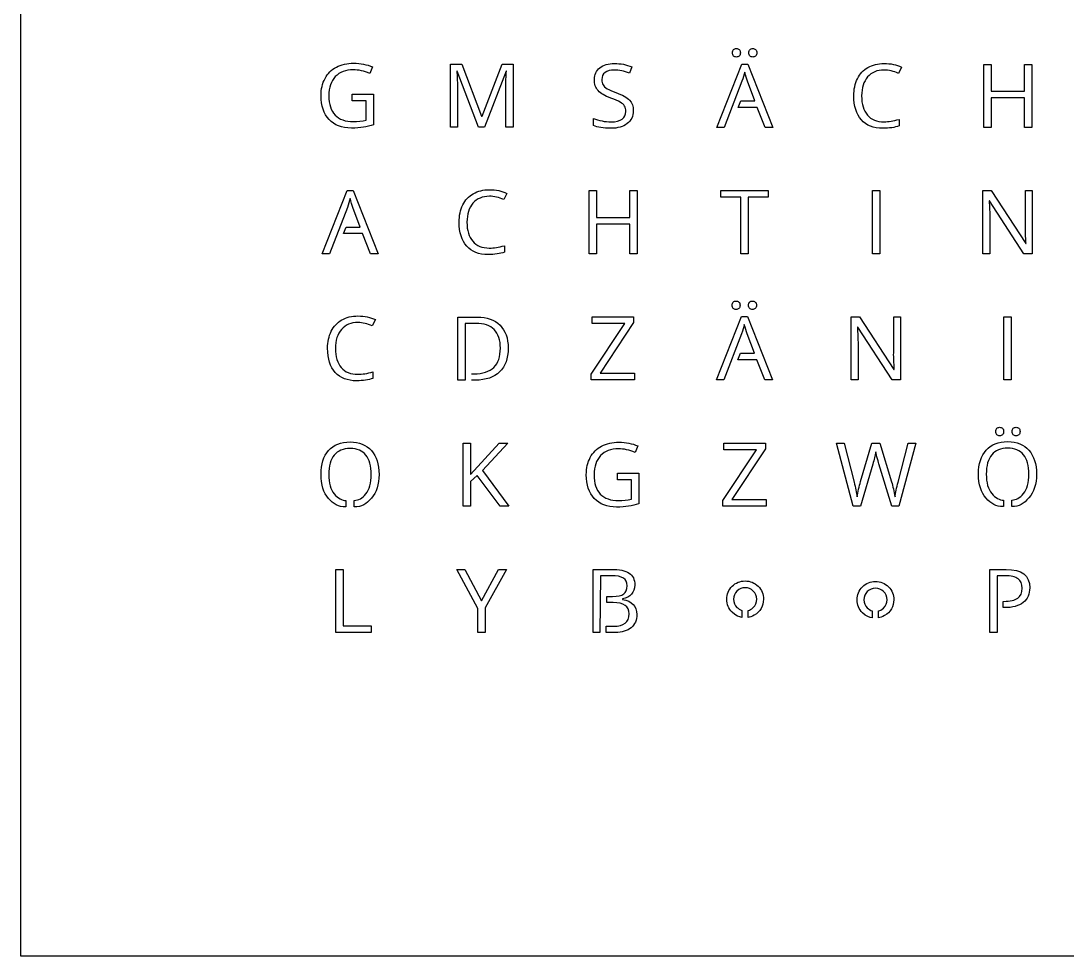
# Model space of a CAD drawing. Header units: millimetres. Extents: x 0 to 500, y 0 to 500.
# Drawn here: x 0 to 265.1, y 0 to 237 of the extents above; entities that cross this region are included whole.
import ezdxf

# ---------------------------------------------------------------- set-up
doc = ezdxf.new("R2010")
doc.units = ezdxf.units.MM
doc.layers.get('0').update_dxf_attribs({"linetype": 'CONTINUOUS'})

msp = doc.modelspace()

# ---------------------------------------------------------------- linework, layer by layer
at = {"color": 7}
for points in [[(0, 500), (500.000005, 500), (500.000005, -0.000005), (0, -0.000005)], [(180.283551, 228.937735)], [(184.449548, 228.937735)], [(256.109036, 210.012275), (254.250201, 210.012275), (254.250201, 217.53467), (245.830751, 217.53467), (245.830751, 210.012275), (243.971911, 210.012275), (243.971911, 225.997368), (245.830751, 225.997368), (245.830751, 219.196597), (254.250201, 219.196597), (254.250201, 225.997368), (256.109036, 225.997368)], [(218.694122, 224.565046)], [(155.148539, 214.265478)], [(156.114036, 178.014095), (154.255195, 178.014095), (154.255195, 185.536491), (145.835751, 185.536491), (145.835751, 178.014095), (143.97691, 178.014095), (143.97691, 193.999189), (145.835751, 193.999189), (145.835751, 187.198418), (154.255195, 187.198418), (154.255195, 193.999189), (156.114036, 193.999189)], [(184.283959, 178.014095), (182.425123, 178.014095), (182.425123, 192.348215), (177.362522, 192.348215), (177.362522, 193.999189), (189.34656, 193.999189), (189.34656, 192.348215), (184.283959, 192.348215)], [(215.756061, 178.014095), (215.756061, 193.999189), (217.614897, 193.999189), (217.614897, 178.014095)], [(118.699121, 192.566893)], [(180.192601, 164.941641)], [(184.358598, 164.941641)], [(155.475485, 146.015916), (144.486466, 146.015916), (144.486466, 147.470093), (152.971516, 160.328155), (144.74889, 160.328155), (144.74889, 162.001009), (155.234931, 162.001009), (155.234931, 160.546833), (146.749876, 147.699698), (155.475485, 147.699698)], [(249.017033, 146.015916), (249.017033, 162.001009), (250.875869, 162.001009), (250.875869, 146.015916)], [(85.379115, 160.568688)], [(246.9876, 132.943965)], [(251.153591, 132.943965)], [(123.592241, 114.017711), (121.40537, 114.017711), (115.577366, 121.769711), (113.904411, 120.282726), (113.904411, 114.017711), (112.04557, 114.017711), (112.04557, 130.002804), (113.904411, 130.002804), (113.904411, 122.075861), (121.153878, 130.002804), (123.351682, 130.002804), (116.922285, 123.059899)], [(188.854514, 114.017711), (177.865495, 114.017711), (177.865495, 115.471887), (186.35055, 128.329949), (178.127925, 128.329949), (178.127925, 130.002804), (188.61396, 130.002804), (188.61396, 128.548627), (180.12891, 115.701493), (188.854514, 115.701493)], [(79.7862, 82.019505), (79.7862, 98.004598), (81.64504, 98.004598), (81.64504, 83.703287), (88.697689, 83.703287), (88.697689, 82.019505)], [(116.714535, 90.012038), (120.97893, 98.004598), (122.990848, 98.004598), (117.65489, 88.218931), (117.65489, 82.019505), (115.774179, 82.019505), (115.774179, 88.131459), (110.449154, 98.004598), (112.482942, 98.004598)]]:
    msp.add_lwpolyline(points, close=True, dxfattribs=at)
for points in [[(89.103332, 225.34689), (88.381665, 223.706817)], [(110.590018, 220.262021), (110.590018, 210.09366), (108.873327, 210.09366), (108.873327, 226.07878), (111.672518, 226.07878), (116.735119, 212.892687), (116.82259, 212.892687), (121.928938, 226.07878), (124.706264, 226.07878), (124.706264, 210.09366), (122.847428, 210.09366), (122.847428, 220.393228)], [(154.743965, 225.352287), (154.164448, 223.734095)], [(178.184162, 210.011454), (176.303451, 210.011454), (182.6235, 226.062164), (184.187108, 226.062164), (190.474375, 210.011454), (188.549928, 210.011454), (186.559865, 215.095635), (181.739844, 215.095635), (182.395905, 216.768489), (185.980348, 216.768489), (184.121518, 221.721489)], [(223.111594, 225.308551), (222.324321, 223.712214)], [(115.947846, 210.09366), (110.524406, 224.263765), (110.436935, 224.263765)], [(123.0005, 224.24191), (122.913029, 224.24191), (117.445853, 210.09366), (115.947846, 210.09366)], [(182.689116, 221.721489), (178.184162, 210.011454)], [(83.909519, 218.447694), (89.343891, 218.447694), (89.343891, 210.673812)], [(87.485056, 211.865601), (87.485056, 216.785767), (83.909519, 216.785767), (83.909519, 218.447694)], [(145.088938, 210.526148), (145.088938, 212.319283)], [(222.488337, 212.045941), (222.488337, 210.416823)], [(78.197572, 178.015524), (76.316861, 178.015524), (82.63691, 194.066234), (84.200518, 194.066234), (90.487786, 178.015524), (88.563339, 178.015524), (86.573275, 183.099705), (81.753255, 183.099705), (82.409316, 184.772559), (85.993758, 184.772559), (84.134928, 189.725559)], [(245.473194, 187.100019), (245.473194, 178.014095), (243.756503, 178.014095), (243.756503, 193.999189), (245.855897, 193.999189), (254.570574, 180.63818), (254.65805, 180.63818)], [(254.504968, 184.825793), (254.504968, 193.999189), (256.243529, 193.999189), (256.243529, 178.014095)], [(123.116599, 193.310372), (122.329321, 191.714062)], [(256.243529, 178.014095), (254.122264, 178.014095), (245.385722, 191.429767), (245.298246, 191.429767)], [(82.702527, 189.725559), (78.197572, 178.015524)], [(122.493336, 180.047762), (122.493336, 178.418643)], [(115.250447, 160.348475), (112.54966, 160.348475), (112.54966, 145.972128), (110.689506, 145.969482), (110.689506, 161.955633), (115.588108, 161.955633)], [(178.093211, 146.015361), (176.2125, 146.015361), (182.532549, 162.06607), (184.096157, 162.06607), (190.383425, 146.015361), (188.458978, 146.015361), (186.468914, 151.099541), (181.648894, 151.099541), (182.304955, 152.772396), (185.889397, 152.772396), (184.030567, 157.725396)], [(212.094165, 155.10184), (212.094165, 146.015916), (210.377463, 146.015916), (210.377463, 162.001009), (212.476863, 162.001009), (221.191534, 148.640001), (221.279011, 148.640001)], [(221.125928, 152.827614), (221.125928, 162.001009), (222.864489, 162.001009), (222.86449, 146.015916)], [(89.796594, 161.312193), (89.009321, 159.715856)], [(222.86449, 146.015916), (220.74323, 146.015916), (212.006683, 159.431588), (211.919211, 159.431588)], [(182.598166, 157.725396), (178.093211, 146.015361)], [(89.173336, 148.049583), (89.173336, 146.420464)], [(115.117917, 145.97054), (114.135651, 145.97054)], [(114.13716, 147.577884), (114.813064, 147.577884)], [(215.827134, 124.65621), (212.699907, 114.017711), (210.862942, 114.017711), (206.609479, 130.002804), (208.577662, 130.002804), (211.103496, 120.129665)], [(212.743648, 120.282726), (215.608445, 130.002804), (217.576628, 130.002804), (220.583575, 120.195255)], [(222.25653, 120.15152), (224.771426, 130.002804), (226.739609, 130.002804), (222.464281, 114.017711)], [(156.310854, 129.292106), (155.589182, 127.65206)], [(222.464281, 114.017711), (220.62731, 114.017711), (217.40168, 124.721826)], [(151.117035, 122.392937), (156.551408, 122.392937), (156.551408, 114.619056)], [(154.692567, 115.810818), (154.692567, 120.73101), (151.117035, 120.73101), (151.117035, 122.392937)], [(82.346345, 115.468871), (82.346345, 113.839752)], [(84.463012, 113.839752), (84.463012, 115.468871)], [(248.93434, 115.550945), (248.93434, 113.921826)], [(251.051007, 113.921826), (251.051007, 115.550945)], [(146.715911, 82.023976), (144.985986, 82.023976), (144.985986, 98.00907), (149.501868, 98.00907)], [(149.578491, 96.401805), (146.844896, 96.401805), (146.715911, 82.023976)], [(247.315635, 82.019505), (245.456795, 82.019505), (245.456795, 98.004598), (249.60091, 98.004598)], [(249.39316, 96.397334), (247.315635, 96.397334), (247.315635, 82.019505)], [(150.026801, 89.590107), (148.432396, 89.590107), (148.432396, 91.164563), (149.906522, 91.164563)], [(152.421333, 90.508529), (152.421333, 90.399203)], [(182.689783, 87.607292), (182.647583, 85.848533)], [(184.255748, 85.838965), (184.281416, 87.597724)], [(215.714308, 87.475), (215.672108, 85.716241)], [(249.196341, 88.306402), (248.903135, 88.306402), (248.903135, 89.902712), (248.988585, 89.902712)], [(217.280272, 85.706673), (217.30594, 87.465432)], [(150.562503, 82.023976), (148.303411, 82.023976), (148.31664, 83.60936), (150.179889, 83.60936)]]:
    msp.add_lwpolyline(points, dxfattribs=at)
for points in [[(180.283551, 228.937735), (180.283551, 229.316777), (180.378325, 229.590118), (180.567846, 229.757758)], [(180.567846, 228.117712), (180.378325, 228.299931), (180.283551, 228.573272), (180.283551, 228.937735)], [(180.567846, 229.757758), (180.764669, 229.925425), (180.997926, 230.009245), (181.267642, 230.009245)], [(181.267642, 227.855298), (180.997926, 227.855298), (180.764669, 227.94277), (180.567846, 228.117712)], [(181.267642, 230.009245), (181.544635, 230.009245), (181.781543, 229.925425), (181.978366, 229.757758)], [(181.978366, 228.117712), (181.781543, 227.94277), (181.544635, 227.855298), (181.267642, 227.855298)], [(181.978366, 229.757758), (182.182492, 229.590118), (182.284542, 229.316777), (182.284542, 228.937735)], [(182.284542, 228.937735), (182.284542, 228.573272), (182.182492, 228.299931), (181.978366, 228.117712)], [(184.449548, 228.937735), (184.449548, 229.316777), (184.544322, 229.590118), (184.733843, 229.757758)], [(184.733843, 228.117712), (184.544322, 228.299931), (184.449548, 228.573272), (184.449548, 228.937735)], [(184.733843, 229.757758), (184.930666, 229.925425), (185.163923, 230.009245), (185.433639, 230.009245)], [(185.433639, 227.855298), (185.163923, 227.855298), (184.930666, 227.94277), (184.733843, 228.117712)], [(185.433639, 230.009245), (185.703356, 230.009245), (185.936612, 229.925425), (186.133436, 229.757758)], [(186.133436, 228.117712), (185.936612, 227.94277), (185.703356, 227.855298), (185.433639, 227.855298)], [(186.133436, 229.757758), (186.337535, 229.590118), (186.439585, 229.316777), (186.439585, 228.937735)], [(186.439585, 228.937735), (186.439585, 228.573272), (186.337535, 228.299931), (186.133436, 228.117712)], [(79.929418, 225.2922), (81.183222, 225.955528), (82.652071, 226.287192), (84.335964, 226.287192)], [(84.335964, 226.287192), (86.041719, 226.287192), (87.630841, 225.973758), (89.103332, 225.34689)], [(146.685355, 225.133609), (147.611128, 225.862518), (148.835775, 226.226973), (150.359295, 226.226973)], [(150.359295, 226.226973), (151.948418, 226.226973), (153.409975, 225.935411), (154.743965, 225.352287)], [(214.604674, 225.22108), (215.771003, 225.891675), (217.141441, 226.226973), (218.715987, 226.226973)], [(218.715987, 226.226973), (220.392588, 226.226973), (221.85779, 225.920833), (223.111594, 225.308551)], [(77.042756, 222.427583), (77.713394, 223.68132), (78.675615, 224.636192), (79.929418, 225.2922)], [(79.656062, 222.886794), (78.562627, 221.727813), (78.015909, 220.120557), (78.015909, 218.065027)], [(84.215684, 224.625265), (82.269367, 224.625265), (80.749493, 224.045775), (79.656062, 222.886794)], [(88.381665, 223.706817), (86.938335, 224.319116), (85.549675, 224.625265), (84.215684, 224.625265)], [(110.436935, 224.263765), (110.53899, 223.141244), (110.590018, 221.807329), (110.590018, 220.262021)], [(122.847428, 220.393228), (122.847428, 221.574081), (122.898452, 222.856975), (123.0005, 224.24191)], [(145.296694, 222.192448), (145.296694, 223.424312), (145.759581, 224.4047), (146.685355, 225.133609)], [(148.008409, 223.930893), (147.454403, 223.508124), (147.1774, 222.921348), (147.1774, 222.170567)], [(150.315554, 224.565046), (149.331467, 224.565046), (148.562418, 224.353661), (148.008409, 223.930893)], [(154.164448, 223.734095), (152.845034, 224.288062), (151.56207, 224.565046), (150.315554, 224.565046)], [(183.377986, 224.028497), (183.217622, 223.328727), (182.98799, 222.559742), (182.689116, 221.721489)], [(184.121518, 221.721489), (183.880958, 222.34834), (183.633123, 223.117352), (183.377986, 224.028497)], [(211.93669, 222.356436), (212.556305, 223.595604), (213.445633, 224.550485), (214.604674, 225.22108)], [(214.52813, 222.80472), (213.514882, 221.638454), (213.008258, 220.038484), (213.008258, 218.004808)], [(218.694122, 224.565046), (216.937338, 224.565046), (215.548674, 223.978271), (214.52813, 222.80472)], [(222.324321, 223.712214), (221.114251, 224.280769), (219.904185, 224.565046), (218.694122, 224.565046)], [(76.047727, 218.065027), (76.047727, 219.726946), (76.379403, 221.181131), (77.042756, 222.427583)], [(146.247977, 219.338731), (145.613789, 220.067641), (145.296694, 221.01888), (145.296694, 222.192448)], [(147.1774, 222.170567), (147.1774, 221.6166), (147.279453, 221.161031), (147.48356, 220.803861)], [(147.48356, 220.803861), (147.687667, 220.453976), (148.030276, 220.129606), (148.511387, 219.83075)], [(211.01821, 218.026689), (211.01821, 219.674038), (211.32437, 221.117287), (211.93669, 222.356436)], [(78.070578, 212.007736), (76.722011, 213.450985), (76.047727, 215.470082), (76.047727, 218.065027)], [(78.015909, 218.065027), (78.015909, 215.907438), (78.540758, 214.271026), (79.590455, 213.155789)], [(149.44081, 217.447199), (147.953739, 217.979311), (146.889461, 218.609822), (146.247977, 219.338731)], [(148.511387, 219.83075), (148.99979, 219.53918), (149.743326, 219.214809), (150.741994, 218.857639)], [(151.813562, 216.430378), (151.296001, 216.729216), (150.505084, 217.068156), (149.44081, 217.447199)], [(150.741994, 218.857639), (152.418595, 218.259928), (153.570347, 217.61849), (154.197251, 216.933325)], [(212.931719, 211.936616), (211.656046, 213.365277), (211.01821, 215.395302), (211.01821, 218.026689)], [(213.008258, 218.004808), (213.008258, 215.912836), (213.496659, 214.294644), (214.473462, 213.150233)], [(152.928865, 215.44634), (152.710178, 215.803492), (152.33841, 216.131505), (151.813562, 216.430378)], [(153.267828, 214.090536), (153.267828, 214.64452), (153.15484, 215.096455), (152.928865, 215.44634)], [(154.197251, 216.933325), (154.831443, 216.248142), (155.148539, 215.35886), (155.148539, 214.265478)], [(79.590455, 213.155789), (80.647441, 212.040535), (82.196473, 211.482908), (84.23755, 211.482908)], [(145.088938, 212.319283), (145.744999, 212.042299), (146.459376, 211.823621), (147.232068, 211.663248)], [(149.528281, 211.422715), (150.767508, 211.422715), (151.700574, 211.655972), (152.327478, 212.122485)], [(152.327478, 212.122485), (152.954378, 212.596266), (153.267828, 213.252283), (153.267828, 214.090536)], [(155.148539, 214.265478), (155.148539, 212.858671), (154.638269, 211.761655), (153.617729, 210.974432)], [(214.473462, 213.150233), (215.457553, 212.013124), (216.85715, 211.44457), (218.672251, 211.44457)], [(83.723633, 209.853789), (81.3035, 209.853789), (79.419148, 210.571771), (78.070578, 212.007736)], [(86.763389, 210.06154), (85.888641, 209.923039), (84.875389, 209.853789), (83.723633, 209.853789)], [(84.23755, 211.482908), (85.345565, 211.482908), (86.428067, 211.610473), (87.485056, 211.865601)], [(89.343891, 210.673812), (88.498301, 210.404114), (87.638133, 210.200023), (86.763389, 210.06154)], [(149.462675, 209.793596), (147.567391, 209.793596), (146.109478, 210.03778), (145.088938, 210.526148)], [(147.232068, 211.663248), (148.004765, 211.502893), (148.770169, 211.422715), (149.528281, 211.422715)], [(153.617729, 210.974432), (152.597189, 210.187208), (151.212171, 209.793596), (149.462675, 209.793596)], [(218.387956, 209.793596), (216.033429, 209.793596), (214.214684, 210.507936), (212.931719, 211.936616)], [(222.488337, 210.416823), (221.380322, 210.001338), (220.013528, 209.793596), (218.387956, 209.793596)], [(218.672251, 211.44457), (219.787555, 211.44457), (221.059583, 211.645027), (222.488337, 212.045941)], [(114.609674, 193.222901), (115.776003, 193.893514), (117.14644, 194.22882), (118.720986, 194.22882)], [(118.720986, 194.22882), (120.397587, 194.22882), (121.862792, 193.922671), (123.116599, 193.310372)], [(83.391396, 192.032567), (83.231032, 191.332797), (83.0014, 190.563812), (82.702527, 189.725559)], [(84.134928, 189.725559), (83.894369, 190.35241), (83.646534, 191.121421), (83.391396, 192.032567)], [(111.941695, 190.358257), (112.561306, 191.597425), (113.450633, 192.552306), (114.609674, 193.222901)], [(118.699121, 192.566893), (116.942334, 192.566893), (115.553672, 191.980109), (114.533135, 190.806541)], [(122.329321, 191.714062), (121.119254, 192.282616), (119.909188, 192.566893), (118.699121, 192.566893)], [(245.298246, 191.429767), (245.414878, 189.85532), (245.473194, 188.41207), (245.473194, 187.100019)], [(111.023209, 186.02851), (111.023209, 187.675859), (111.329371, 189.119108), (111.941695, 190.358257)], [(114.533135, 190.806541), (113.519883, 189.640275), (113.013257, 188.040313), (113.013257, 186.006655)], [(112.936718, 179.938436), (111.661046, 181.367098), (111.023209, 183.397123), (111.023209, 186.02851)], [(113.013257, 186.006655), (113.013257, 183.914665), (113.501659, 182.296474), (114.478461, 181.15208)], [(254.559636, 182.529713), (254.50861, 183.601222), (254.490388, 184.366582), (254.504968, 184.825793)], [(114.478461, 181.15208), (115.462553, 180.014972), (116.862149, 179.446417), (118.677251, 179.446417)], [(254.65805, 180.63818), (254.643481, 180.834995), (254.610676, 181.465506), (254.559636, 182.529713)], [(118.392956, 177.795417), (116.038429, 177.795417), (114.219683, 178.509757), (112.936718, 179.938436)], [(122.493336, 178.418643), (121.385321, 178.003159), (120.018528, 177.795417), (118.392956, 177.795417)], [(118.677251, 179.446417), (119.792554, 179.446417), (121.064583, 179.646866), (122.493336, 180.047762)], [(180.192601, 164.941641), (180.192601, 165.320684), (180.287374, 165.594025), (180.476895, 165.761665)], [(180.476895, 164.121618), (180.287374, 164.303837), (180.192601, 164.577178), (180.192601, 164.941641)], [(180.476895, 165.761665), (180.673719, 165.929331), (180.906976, 166.013151), (181.176692, 166.013151)], [(181.176692, 166.013151), (181.453684, 166.013151), (181.690592, 165.929331), (181.887416, 165.761665)], [(181.887416, 165.761665), (182.091542, 165.594025), (182.193591, 165.320684), (182.193591, 164.941641)], [(182.193591, 164.941641), (182.193591, 164.577178), (182.091542, 164.303837), (181.887416, 164.121618)], [(184.358598, 164.941641), (184.358598, 165.320684), (184.453371, 165.594025), (184.642892, 165.761665)], [(184.642892, 164.121618), (184.453371, 164.303837), (184.358598, 164.577178), (184.358598, 164.941641)], [(184.642892, 165.761665), (184.839716, 165.929331), (185.072972, 166.013151), (185.342689, 166.013151)], [(185.342689, 166.013151), (185.612405, 166.013151), (185.845662, 165.929331), (186.042485, 165.761665)], [(186.042485, 165.761665), (186.246585, 165.594025), (186.348635, 165.320684), (186.348635, 164.941641)], [(186.348635, 164.941641), (186.348635, 164.577178), (186.246585, 164.303837), (186.042485, 164.121618)], [(81.289673, 161.224722), (82.456002, 161.895317), (83.82644, 162.230615), (85.400986, 162.230615)], [(85.400986, 162.230615), (87.077587, 162.230615), (88.54279, 161.924474), (89.796594, 161.312193)], [(115.588108, 161.955633), (118.073842, 161.955633), (120.005591, 161.266817), (121.383303, 159.889158)], [(181.176692, 163.859205), (180.906976, 163.859205), (180.673719, 163.946676), (180.476895, 164.121618)], [(181.887416, 164.121618), (181.690592, 163.946676), (181.453684, 163.859205), (181.176692, 163.859205)], [(185.342689, 163.859205), (185.072972, 163.859205), (184.839716, 163.946676), (184.642892, 164.121618)], [(186.042485, 164.121618), (185.845662, 163.946676), (185.612405, 163.859205), (185.342689, 163.859205)], [(78.621689, 158.360078), (79.241304, 159.599228), (80.130632, 160.554109), (81.289673, 161.224722)], [(85.379115, 160.568687), (83.622332, 160.568688), (82.233669, 159.981912), (81.213129, 158.808362)], [(89.009321, 159.715856), (87.799254, 160.28441), (86.589186, 160.568688), (85.379115, 160.568688)], [(119.908463, 158.763065), (118.866057, 159.819996), (117.313377, 160.348475), (115.250447, 160.348475)], [(121.383303, 159.889158), (122.761042, 158.511499), (123.449911, 156.587185), (123.449911, 154.116161)], [(183.287035, 160.032404), (183.126671, 159.332634), (182.897039, 158.563649), (182.598166, 157.725396)], [(184.030567, 157.725396), (183.790008, 158.352246), (183.542173, 159.121258), (183.287035, 160.032404)], [(211.919211, 159.431588), (212.035847, 157.857123), (212.094165, 156.413874), (212.094165, 155.10184)], [(77.703209, 154.030331), (77.703209, 155.677679), (78.009369, 157.120929), (78.621689, 158.360078)], [(81.213129, 158.808362), (80.199881, 157.642096), (79.693257, 156.042125), (79.693257, 154.00845)], [(121.483025, 154.050651), (121.483025, 156.135329), (120.958171, 157.70616), (119.908463, 158.763065)], [(79.616718, 147.940231), (78.341045, 149.36891), (77.703209, 151.398944), (77.703209, 154.030331)], [(79.693257, 154.00845), (79.693257, 151.916477), (80.181658, 150.298286), (81.158461, 149.153875)], [(119.810064, 149.207003), (120.925362, 150.300367), (121.483025, 151.914908), (121.483025, 154.050651)], [(123.449911, 154.116161), (123.449911, 151.477472), (122.731885, 149.458384), (121.295832, 148.05887)], [(221.180602, 150.531534), (221.129576, 151.603043), (221.111352, 152.368403), (221.125928, 152.827614)], [(81.158461, 149.153875), (82.142552, 148.016784), (83.542149, 147.448238), (85.35725, 147.448238)], [(114.813064, 147.577884), (117.029082, 147.577884), (118.694766, 148.120915), (119.810064, 149.207003)], [(221.279011, 148.640001), (221.264441, 148.836816), (221.231638, 149.467326), (221.180602, 150.531534)], [(85.072956, 145.797238), (82.718425, 145.797238), (80.899679, 146.511569), (79.616718, 147.940231)], [(89.173336, 146.420464), (88.065321, 146.00498), (86.698527, 145.797238), (85.072956, 145.797238)], [(85.35725, 147.448238), (86.472554, 147.448238), (87.744582, 147.648686), (89.173336, 148.049583)], [(121.295832, 148.05887), (119.867082, 146.666632), (117.807777, 145.97054), (115.117917, 145.97054)], [(246.9876, 132.943965), (246.9876, 133.323007), (247.082365, 133.596357), (247.271895, 133.764015)], [(247.271895, 132.123942), (247.082365, 132.306169), (246.9876, 132.57951), (246.9876, 132.943965)], [(247.271895, 133.764015), (247.468716, 133.931655), (247.701984, 134.015475), (247.971696, 134.015475)], [(247.971696, 134.015475), (248.248697, 134.015475), (248.485609, 133.931655), (248.682431, 133.764015)], [(248.682431, 133.764015), (248.886534, 133.596357), (248.988585, 133.323007), (248.988585, 132.943965)], [(248.988585, 132.943965), (248.988585, 132.57951), (248.886534, 132.306169), (248.682431, 132.123942)], [(251.153591, 132.943965), (251.153591, 133.323007), (251.248354, 133.596357), (251.437881, 133.764015)], [(251.437881, 132.123942), (251.248354, 132.306169), (251.153591, 132.57951), (251.153591, 132.943965)], [(251.437881, 133.764015), (251.634699, 133.931655), (251.867966, 134.015475), (252.137683, 134.015475)], [(252.137683, 134.015475), (252.407395, 134.015475), (252.640661, 133.931655), (252.837479, 133.764015)], [(252.837479, 133.764015), (253.041586, 133.596357), (253.143639, 133.323007), (253.143639, 132.943965)], [(253.143639, 132.943965), (253.143639, 132.57951), (253.041586, 132.306169), (252.837479, 132.123942)], [(77.959368, 128.141063), (79.242333, 129.577036), (81.06473, 130.29501), (83.426533, 130.29501)], [(83.426533, 130.29501), (85.722746, 130.29501), (87.515986, 129.566082), (88.806226, 128.108255)], [(147.136935, 129.237444), (148.390742, 129.900754), (149.859589, 130.232409), (151.543475, 130.232409)], [(151.543475, 130.232409), (153.249233, 130.232409), (154.838359, 129.918975), (156.310854, 129.292106)], [(244.547364, 128.223137), (245.830328, 129.65911), (247.652725, 130.377083), (250.014528, 130.377083)], [(247.971696, 131.861528), (247.701984, 131.861528), (247.468716, 131.948999), (247.271895, 132.123942)], [(248.682431, 132.123942), (248.485609, 131.948999), (248.248697, 131.861528), (247.971696, 131.861528)], [(250.014528, 130.377083), (252.310741, 130.377083), (254.103981, 129.648156), (255.394222, 128.190329)], [(252.137683, 131.861528), (251.867966, 131.861528), (251.634699, 131.948999), (251.437881, 132.123942)], [(252.837479, 132.123942), (252.640661, 131.948999), (252.407395, 131.861528), (252.137683, 131.861528)], [(76.034921, 122.094725), (76.034921, 124.696929), (76.676403, 126.712393), (77.959368, 128.141063)], [(83.426533, 128.633082), (81.655174, 128.633082), (80.306619, 128.071822), (79.380842, 126.9493)], [(87.417561, 126.960228), (86.520967, 128.075473), (85.190616, 128.633082), (83.426533, 128.633082)], [(88.806226, 128.108255), (90.096493, 126.650427), (90.741627, 124.638615), (90.741627, 122.072844)], [(144.250267, 126.3728), (144.920905, 127.626537), (145.883127, 128.581418), (147.136935, 129.237444)], [(151.423201, 128.570482), (149.476887, 128.570482), (147.957011, 127.991), (146.863573, 126.832037)], [(155.589182, 127.65206), (154.145848, 128.264341), (152.757187, 128.570482), (151.423201, 128.570482)], [(216.592536, 127.816075), (216.432167, 126.853892), (216.177033, 125.800603), (215.827134, 124.65621)], [(216.887764, 126.51496), (216.698234, 127.236585), (216.599825, 127.67029), (216.592536, 127.816075)], [(242.622917, 122.176799), (242.622917, 124.779003), (243.264399, 126.794466), (244.547364, 128.223137)], [(250.014528, 128.715156), (248.243169, 128.715156), (246.894615, 128.153895), (245.968838, 127.031374)], [(254.005556, 127.042301), (253.108963, 128.157547), (251.778611, 128.715156), (250.014528, 128.715156)], [(255.394222, 128.190329), (256.684489, 126.732501), (257.329623, 124.720689), (257.329623, 122.154918)], [(79.380842, 126.9493), (78.462341, 125.834055), (78.003104, 124.208561), (78.003104, 122.072844)], [(88.773444, 122.072844), (88.773444, 124.22314), (88.321483, 125.852259), (87.417561, 126.960228)], [(143.255243, 122.010244), (143.255243, 123.67218), (143.586918, 125.126365), (144.250267, 126.3728)], [(146.863573, 126.832037), (145.770138, 125.673056), (145.223421, 124.065792), (145.223421, 122.010244)], [(217.40168, 124.721826), (217.248595, 125.195624), (217.07729, 125.793336), (216.887764, 126.51496)], [(245.968838, 127.031374), (245.050336, 125.916129), (244.591099, 124.290635), (244.591099, 122.154918)], [(255.36144, 122.154918), (255.36144, 124.305213), (254.909479, 125.934332), (254.005556, 127.042301)], [(77.948441, 115.993698), (76.672752, 117.436947), (76.034921, 119.470614), (76.034921, 122.094725)], [(78.003104, 122.072844), (78.003104, 119.907971), (78.462341, 118.264273), (79.380842, 117.141725)], [(87.417561, 117.141725), (88.321483, 118.256971), (88.773444, 119.900668), (88.773444, 122.072844)], [(90.741627, 122.072844), (90.741627, 119.51435), (90.092842, 117.502538), (88.795299, 116.037434)], [(145.278099, 115.952979), (143.929529, 117.396228), (143.255243, 119.415316), (143.255243, 122.010244)], [(145.223421, 122.010244), (145.223421, 119.852655), (145.748271, 118.216242), (146.797972, 117.101006)], [(244.536436, 116.075772), (243.260748, 117.519021), (242.622917, 119.552688), (242.622917, 122.176799)], [(244.591099, 122.154918), (244.591099, 119.990044), (245.050336, 118.346347), (245.968838, 117.223799)], [(254.005556, 117.223799), (254.909479, 118.339044), (255.36144, 119.982742), (255.36144, 122.154918)], [(257.329623, 122.154918), (257.329623, 119.596424), (256.680838, 117.584611), (255.383295, 116.119508)], [(211.103496, 120.129665), (211.453395, 118.744712), (211.708529, 117.490975), (211.868898, 116.368454)], [(211.868898, 116.368454), (212.06572, 117.70236), (212.357303, 119.007117), (212.743648, 120.282726)], [(220.583575, 120.195255), (220.933474, 119.065431), (221.2287, 117.789831), (221.469252, 116.368454)], [(221.469252, 116.368454), (221.607756, 117.403504), (221.870182, 118.664526), (222.25653, 120.15152)], [(79.380842, 117.141725), (80.306619, 116.026507), (81.431469, 115.49226), (82.346345, 115.468871)], [(84.463012, 115.468871), (85.556164, 115.539038), (86.513665, 116.026507), (87.417561, 117.141725)], [(146.797972, 117.101006), (147.854958, 115.98577), (149.403989, 115.428151), (151.445066, 115.428151)], [(245.968838, 117.223799), (246.894615, 116.10858), (248.019464, 115.574334), (248.93434, 115.550945)], [(251.051007, 115.550945), (252.14416, 115.621112), (253.10166, 116.10858), (254.005556, 117.223799)], [(82.346345, 113.839752), (80.365992, 113.863035), (79.231405, 114.557725), (77.948441, 115.993698)], [(88.795299, 116.037434), (87.505058, 114.572304), (86.345548, 113.816363), (84.463012, 113.839752)], [(150.931155, 113.799032), (148.511015, 113.799032), (146.626663, 114.517015), (145.278099, 115.952979)], [(153.9709, 114.006757), (153.096152, 113.868274), (152.082904, 113.799032), (150.931155, 113.799032)], [(151.445066, 115.428151), (152.553081, 115.428151), (153.635581, 115.555707), (154.692567, 115.810818)], [(156.551408, 114.619056), (155.705817, 114.349357), (154.845648, 114.145257), (153.9709, 114.006757)], [(248.93434, 113.921826), (246.953987, 113.945109), (245.819401, 114.639799), (244.536436, 116.075772)], [(255.383295, 116.119508), (254.093054, 114.654378), (252.933544, 113.898436), (251.051007, 113.921826)], [(149.501868, 98.00907), (151.623138, 98.00907), (153.157589, 97.691993), (154.105221, 97.05784)], [(152.640117, 95.80046), (151.998635, 96.201357), (150.978084, 96.401805), (149.578491, 96.401805)], [(153.602328, 93.865192), (153.602328, 94.761759), (153.2816, 95.40684), (152.640117, 95.80046)], [(154.105221, 97.05784), (155.052879, 96.423686), (155.526695, 95.421418), (155.526695, 94.051062)], [(252.629728, 95.621046), (251.937218, 96.138571), (250.858361, 96.397334), (249.39316, 96.397334)], [(249.60091, 98.004598), (253.595592, 98.004598), (255.592935, 96.452023), (255.592935, 93.346847)], [(253.668488, 93.259375), (253.668488, 94.316306), (253.322235, 95.103521), (252.629728, 95.621046)], [(152.738516, 91.776862), (153.314381, 92.192337), (153.602328, 92.88843), (153.602328, 93.865192)], [(155.526695, 94.051062), (155.526695, 93.103483), (155.26063, 92.319893), (154.7285, 91.700318)], [(178.845208, 90.429777), (178.845208, 91.72095), (179.292153, 92.818448), (180.186042, 93.722265)], [(180.186042, 93.722265), (181.08986, 94.62609), (182.187358, 95.078003), (183.478537, 95.078003)], [(183.508336, 93.36471), (182.683972, 93.36471), (181.983763, 93.081647), (181.407696, 92.515515)], [(183.478537, 95.078003), (184.769709, 95.078003), (185.867208, 94.62609), (186.771025, 93.722265)], [(185.564282, 92.515515), (185.008085, 93.081647), (184.322772, 93.36471), (183.508336, 93.36471)], [(186.771025, 93.722265), (187.674843, 92.828376), (188.126755, 91.730878), (188.126755, 90.429777)], [(211.869732, 90.297486), (211.869732, 91.588658), (212.316677, 92.686156), (213.210566, 93.589974)], [(213.210566, 93.589974), (214.114384, 94.493799), (215.211882, 94.945711), (216.503062, 94.945711)], [(216.53286, 93.232418), (215.708496, 93.232418), (215.008288, 92.949355), (214.43222, 92.383223)], [(216.503062, 94.945711), (217.794234, 94.945711), (218.891732, 94.493799), (219.79555, 93.589974)], [(218.588806, 92.383223), (218.032609, 92.949355), (217.347296, 93.232418), (216.53286, 93.232418)], [(219.79555, 93.589974), (220.699367, 92.696084), (221.15128, 91.598586), (221.15128, 90.297486)], [(252.564117, 90.700881), (253.300365, 91.232985), (253.668488, 92.085816), (253.668488, 93.259375)], [(255.592935, 93.346847), (255.592935, 91.728655), (255.038929, 90.482203), (253.930917, 89.60749)], [(149.906522, 91.164563), (151.218643, 91.164563), (152.16265, 91.368663), (152.738516, 91.776862)], [(154.7285, 91.700318), (154.203646, 91.088019), (153.434582, 90.690747), (152.421333, 90.508529)], [(152.421333, 90.399203), (154.848753, 89.983728), (156.062476, 88.708119), (156.062476, 86.572402)], [(180.186042, 87.137282), (179.292153, 88.031172), (178.845208, 89.12867), (178.845208, 90.429777)], [(181.407696, 92.515515), (180.841563, 91.949382), (180.558501, 91.254141), (180.558501, 90.429777)], [(180.558501, 90.429777), (180.558501, 89.615342), (180.846531, 88.925061), (181.422599, 88.358929)], [(185.549386, 88.344033), (186.125446, 88.910165), (186.413477, 89.605414), (186.413477, 90.429777)], [(186.413477, 90.429777), (186.413477, 91.264077), (186.130414, 91.959318), (185.564282, 92.515515)], [(188.126755, 90.429777), (188.126755, 89.595478), (187.923146, 88.820776), (187.515936, 88.105665)], [(213.210566, 87.004991), (212.316677, 87.89888), (211.869732, 88.996378), (211.869732, 90.297486)], [(214.43222, 92.383223), (213.866088, 91.817091), (213.583025, 91.12185), (213.583025, 90.297486)], [(213.583025, 90.297486), (213.583025, 89.48305), (213.871055, 88.792769), (214.447123, 88.226637)], [(218.57391, 88.211741), (219.149971, 88.777874), (219.438001, 89.473122), (219.438001, 90.297486)], [(219.438001, 90.297486), (219.438001, 91.131785), (219.154938, 91.827026), (218.588806, 92.383223)], [(221.15128, 90.297486), (221.15128, 89.463187), (220.947671, 88.688485), (220.54046, 87.973373)], [(248.988585, 89.902712), (250.636029, 89.902712), (251.827874, 90.168777), (252.564117, 90.700881)], [(153.066546, 88.890337), (152.403209, 89.356851), (151.389961, 89.590107), (150.026801, 89.590107)], [(154.072519, 86.703609), (154.072519, 87.694923), (153.737186, 88.42385), (153.066546, 88.890337)], [(181.422599, 88.358929), (181.756405, 88.044979), (182.158136, 87.789191), (182.689783, 87.607292)], [(184.281416, 87.597724), (184.687386, 87.763091), (184.983254, 87.787836), (185.549386, 88.344033)], [(187.515936, 88.105665), (187.108718, 87.400481), (186.542585, 86.839317), (185.817546, 86.422171)], [(214.447123, 88.226637), (214.780929, 87.912687), (215.18266, 87.6569), (215.714308, 87.475)], [(217.30594, 87.465432), (217.71191, 87.6308), (218.007778, 87.655544), (218.57391, 88.211741)], [(220.54046, 87.973373), (220.133242, 87.26819), (219.56711, 86.707025), (218.84207, 86.289879)], [(253.930917, 89.60749), (252.83019, 88.740107), (251.251998, 88.306402), (249.196341, 88.306402)], [(153.088427, 84.352865), (153.744488, 84.855812), (154.072519, 85.639375), (154.072519, 86.703609)], [(156.062476, 86.572402), (156.062476, 85.143731), (155.577733, 84.028486), (154.60822, 83.226693)], [(182.647583, 85.848533), (182.129477, 85.889846), (181.08986, 86.243393), (180.186042, 87.137282)], [(185.817546, 86.422171), (185.092506, 86.005025), (184.622893, 85.913379), (184.255748, 85.838965)], [(215.672108, 85.716241), (215.154001, 85.757554), (214.114384, 86.111101), (213.210566, 87.004991)], [(218.84207, 86.289879), (218.11703, 85.872733), (217.647417, 85.781087), (217.280272, 85.706673)], [(150.179889, 83.60936), (151.47013, 83.60936), (152.439643, 83.857195), (153.088427, 84.352865)], [(154.60822, 83.226693), (153.64601, 82.424873), (152.297429, 82.023976), (150.562503, 82.023976)]]:
    msp.add_open_spline(points, degree=3, dxfattribs=at)

doc.saveas('drawing.dxf')
